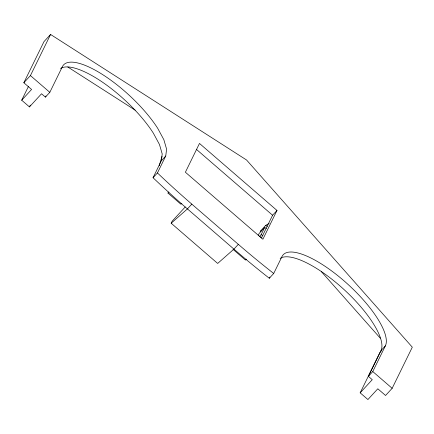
<?xml version="1.0" encoding="UTF-8"?>
<svg xmlns="http://www.w3.org/2000/svg" width="434" height="434" viewBox="0 0 434 434"><rect width="100%" height="100%" fill="white"/><g stroke="black" fill="none" stroke-linecap="round" stroke-linejoin="round"><path stroke-width="0.65" d="M153.045 177.728L157.439 172.949L165.75 155.985L166.596 149.144L163.862 139.721L157.737 128.361A68.588 22.053 42.6 0 0 103.607 75.218A68.588 22.053 42.6 0 0 62.404 66.635L49.812 92.333L45.418 97.118L41.539 93.766L29.452 106.91L21.7 100.211L31.59 89.453L23.837 82.753L43.986 41.631L50.577 34.46L246.545 159.989L412.3 347.189L392.157 388.311L385.56 395.482L377.808 388.783L367.918 399.54L360.171 392.835L372.258 379.69L368.379 376.338L372.779 371.558L385.37 345.86A68.588 22.053 42.6 0 0 343.766 280.624A68.588 22.053 42.6 0 0 282.019 256.505L273.708 273.469L269.313 278.248A314.211 101.024 42.6 0 1 233.931 249.121L187.423 208.911A314.211 101.024 42.6 0 1 153.045 177.728L161.356 160.77L162.202 153.924L159.468 144.5L153.343 133.146A68.588 22.053 42.6 0 0 103.753 83.051A68.588 22.053 42.6 0 0 60.543 68.523M159.202 165.75L162.018 156.381M23.837 82.753L30.434 75.581L50.577 34.46M21.7 100.211L28.53 86.268M29.452 106.91L30.337 105.104M45.418 97.118L45.999 95.919M181.851 203.296L180.897 204.24L167.98 193.07L168.484 192.045M273.708 273.469A314.211 101.024 42.6 0 1 238.326 244.342L233.931 249.121L217.673 263.438L171.164 223.228L172.173 221.172L185.209 206.996M258.268 235.261L259.152 233.465L264.642 227.487L266.351 228.382M259.288 236.676L261.122 234.685L264.642 227.487M261.436 238.022L272.595 215.237L276.995 210.457L199.483 143.442L185.383 172.227L262.89 239.237L276.995 210.457M269.313 278.248L269.905 277.038M360.171 392.835L379.967 352.43L381.285 350.992M368.379 376.338L380.971 350.639L385.37 345.86M161.356 160.77L165.75 155.985M238.326 244.342L191.817 204.132L187.423 208.911L171.164 223.228M269.14 223.347L265.651 225.43L260.156 231.409L261.328 230.763M167.98 193.07L168.929 192.126M246.441 259.141L245.492 260.085L233.069 249.344M265.651 225.43L267.36 226.326M261.122 234.685L262.83 235.575M260.112 236.742L261.821 237.631M67.823 67.01L135.169 110.149M196.618 149.546L272.595 215.237M30.434 75.581L49.812 92.333M372.779 371.558L392.157 388.311M321.388 271.657L380.265 338.151M280.163 258.393A68.588 22.053 42.6 0 1 343.842 289.38A68.588 22.053 42.6 0 1 380.971 350.639M191.817 204.132A314.211 101.024 42.6 0 1 157.439 172.949"/></g></svg>
